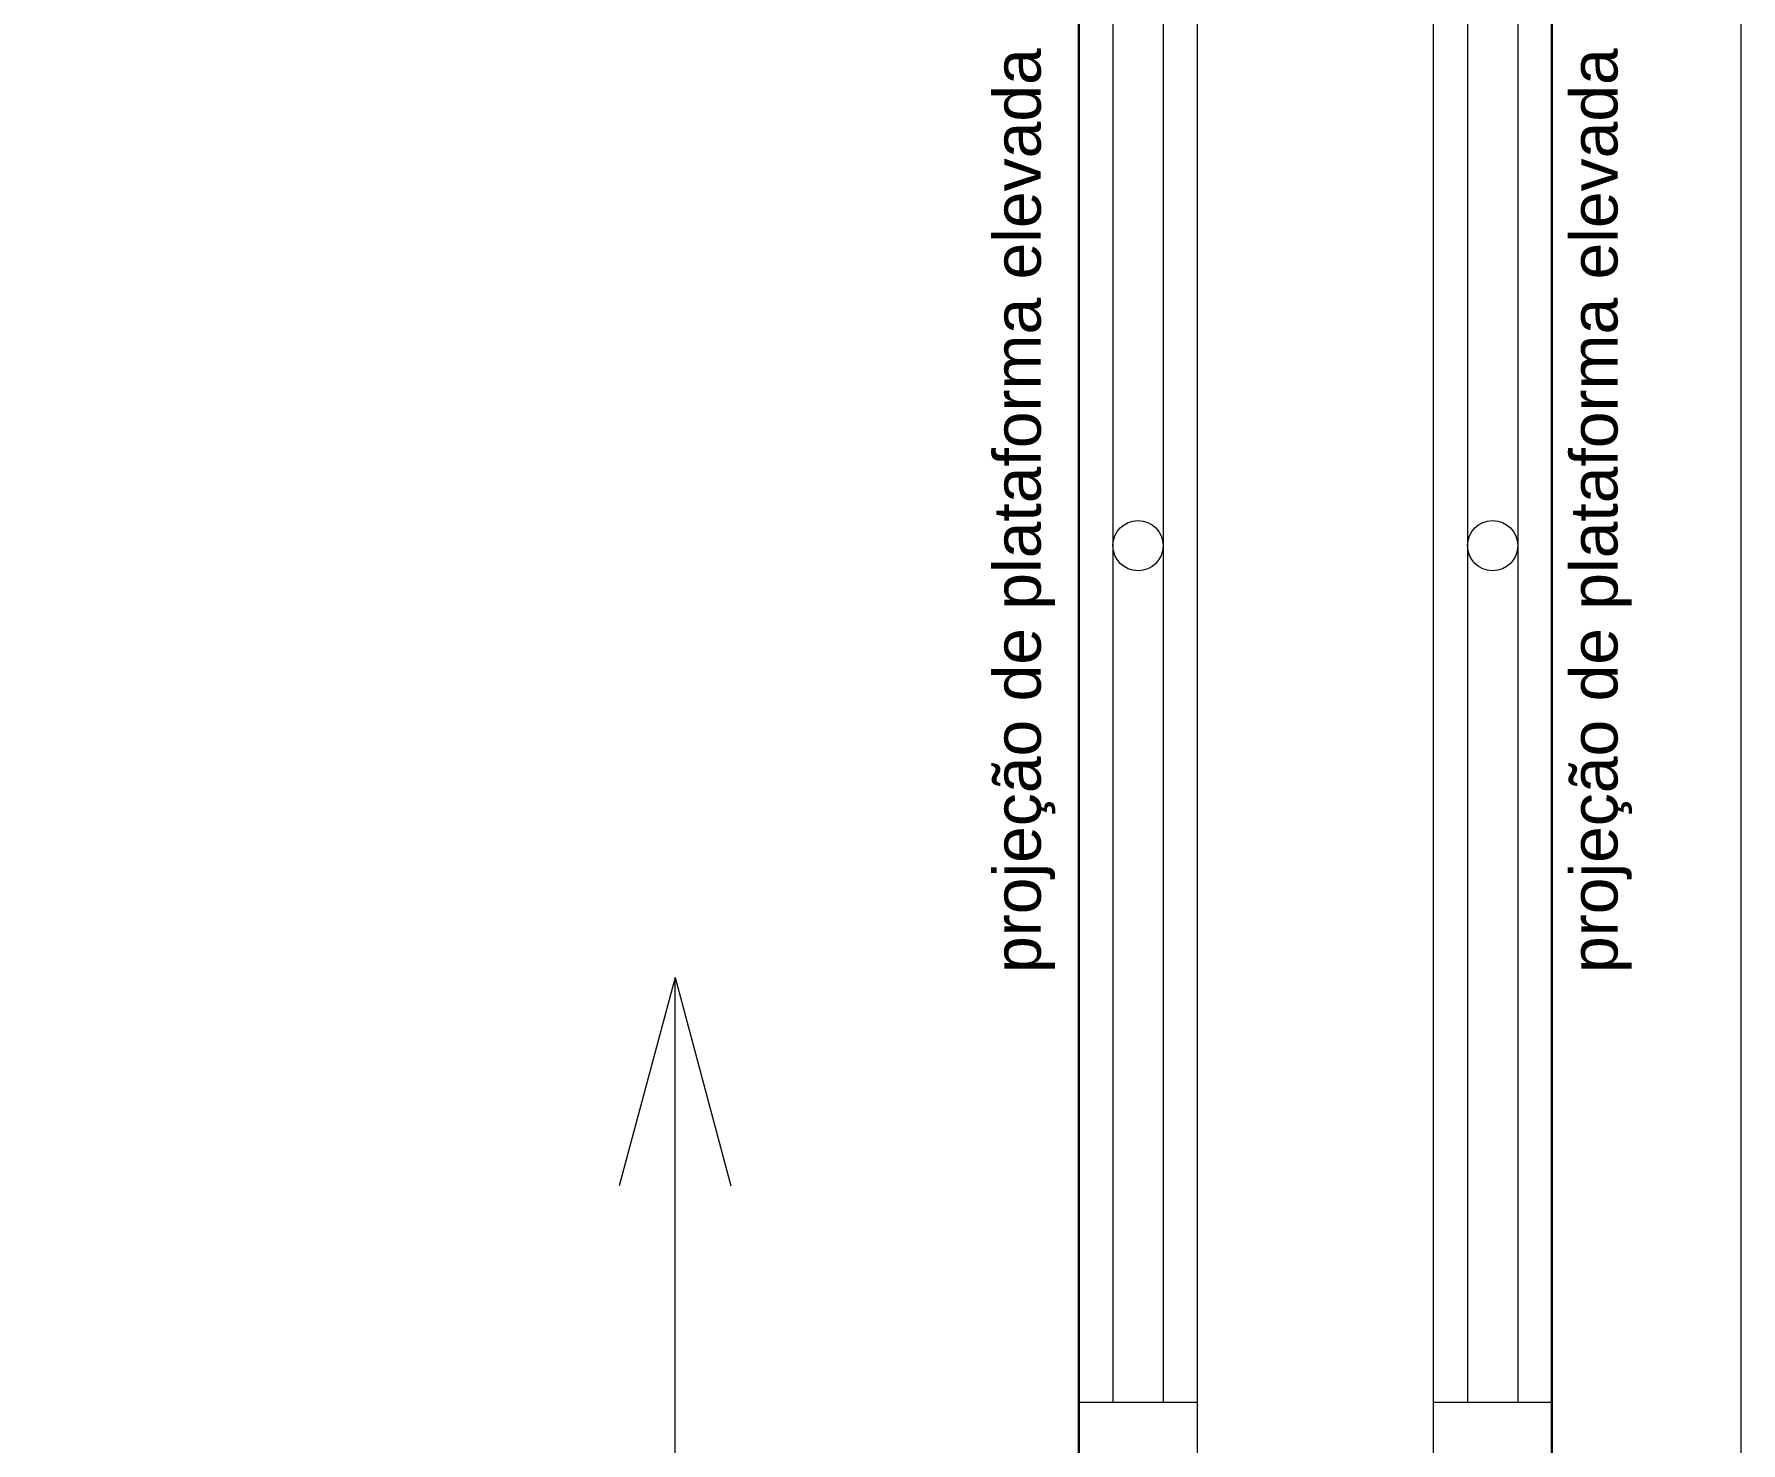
# Model space of a CAD drawing. Header units: metres. Extents: x 147 to 427, y -16 to 162.
# Drawn here: x 292.325 to 295.935, y 113.603 to 116.584 of the extents above; entities that cross this region are included whole.
import ezdxf

# ---------------------------------------------------------------- set-up
doc = ezdxf.new("R2010")
doc.units = ezdxf.units.M
doc.layers.add('1053_ARQ_BASE_MATADOURO_2_dwg', color=7, linetype='Continuous', lineweight=5, true_color=0x767676)
doc.layers.add('1053_ARQ_BASE_MATADOURO_dwg', color=7, linetype='Continuous', lineweight=5, true_color=0x767676)
doc.layers.add('A-PISO', color=7, linetype='Continuous', lineweight=5)
doc.styles.add('Arial', font='arial.ttf', dxfattribs={"height": 0.1})

# ---------------------------------------------------------------- blocks, each defined once
blk = doc.blocks.new('1053_ARQ_BASE_MATADOURO_dwg-3625622-TÉRREO 1_20 - Dependente 1')
at = {"color": 253, "lineweight": 5, "true_color": 0xaaaaaa, "flags": 128}
for points in [[(127.5431, 109.8142), (127.1431, 109.8142), (127.1431, 117.3142), (127.3369, 117.3142)], [(127.3491, 117.3142), (127.5431, 117.3142), (127.5431, 109.8142)]]:
    blk.add_lwpolyline(points, dxfattribs=at)
blk = doc.blocks.new('1053_ARQ_BASE_MATADOURO_2_dwg-3637054-TÉRREO 1_20 - Dependente 1')
at = {"layer": 'A-PISO', "color": 253, "true_color": 0xaaaaaa}
for p, q in [((126.2151, 84.1282), (126.2151, 80.5032)), ((126.3211, 84.1282), (126.3211, 80.5032)), ((126.9651, 84.1282), (126.9651, 80.5032)), ((127.0711, 84.1282), (127.0711, 80.5032)), ((127.5431, 84.1282), (127.5431, 76.6282))]:
    blk.add_line(p, q, dxfattribs=at)
at = {"layer": 'A-PISO', "color": 253, "lineweight": 15, "true_color": 0xaaaaaa}
blk.add_line((125.2889, 81.4017), (125.1709, 80.961), dxfattribs=at)
at = {"layer": 'A-PISO', "color": 253, "lineweight": 30, "true_color": 0xaaaaaa, "flags": 128}
blk.add_lwpolyline([(126.1431, 84.3264), (127.1431, 84.3264), (127.1431, 70.7264), (126.1431, 70.7264)], close=True, dxfattribs=at)
at = {"layer": 'A-PISO', "color": 253, "true_color": 0xaaaaaa, "flags": 128}
for points in [[(126.1431, 80.5032), (126.1431, 84.1282), (118.8491, 84.1282)], [(126.8931, 80.5032), (126.8931, 84.1282), (126.3931, 84.1282), (126.3931, 80.5032)], [(127.1431, 80.5032), (127.1431, 84.1282), (127.3369, 84.1282)], [(126.3931, 76.6282), (126.3931, 80.2532), (126.1431, 80.2532), (126.1431, 80.5032), (126.3931, 80.5032), (126.3931, 80.2532)], [(127.1431, 76.3782), (127.1431, 76.6282), (126.8931, 76.6282), (126.8931, 76.3782), (126.4931, 76.3782), (126.4931, 76.6282), (126.8931, 76.6282), (126.8931, 80.2532), (126.8931, 80.5032), (127.1431, 80.5032), (127.1431, 80.2532)]]:
    blk.add_lwpolyline(points, dxfattribs=at)
at = {"layer": 'A-PISO', "color": 253, "lineweight": 15, "true_color": 0xaaaaaa, "flags": 128}
blk.add_lwpolyline([(125.2889, 80.2329), (125.2889, 81.4017), (125.407, 80.961)], dxfattribs=at)
at = {"layer": 'A-PISO', "color": 253, "true_color": 0xaaaaaa}
for centre in [(126.2681, 82.3157), (127.0181, 82.3157)]:
    blk.add_circle(centre, 0.053, dxfattribs=at)
at = {"layer": 'A-PISO', "char_height": 0.1, "width": 2.340786, "attachment_point": 1, "rotation": 90, "line_spacing_factor": 0.941778, "style": 'Arial'}
for insert in [(125.9624, 81.4114), (127.1822, 81.4114)]:
    blk.add_mtext('projeção de plataforma elevada', dxfattribs=dict(at, insert=insert))

msp = doc.modelspace()

# ---------------------------------------------------------------- block references
at = {"layer": '1053_ARQ_BASE_MATADOURO_2_dwg', "color": 253, "true_color": 0xaaaaaa}
msp.add_blockref('1053_ARQ_BASE_MATADOURO_2_dwg-3637054-TÉRREO 1_20 - Dependente 1', (168.392, 33.186), dxfattribs=at)
at = {"layer": '1053_ARQ_BASE_MATADOURO_dwg', "color": 253, "true_color": 0xaaaaaa}
msp.add_blockref('1053_ARQ_BASE_MATADOURO_dwg-3625622-TÉRREO 1_20 - Dependente 1', (168.392, 0), dxfattribs=at)

doc.saveas('drawing.dxf')
